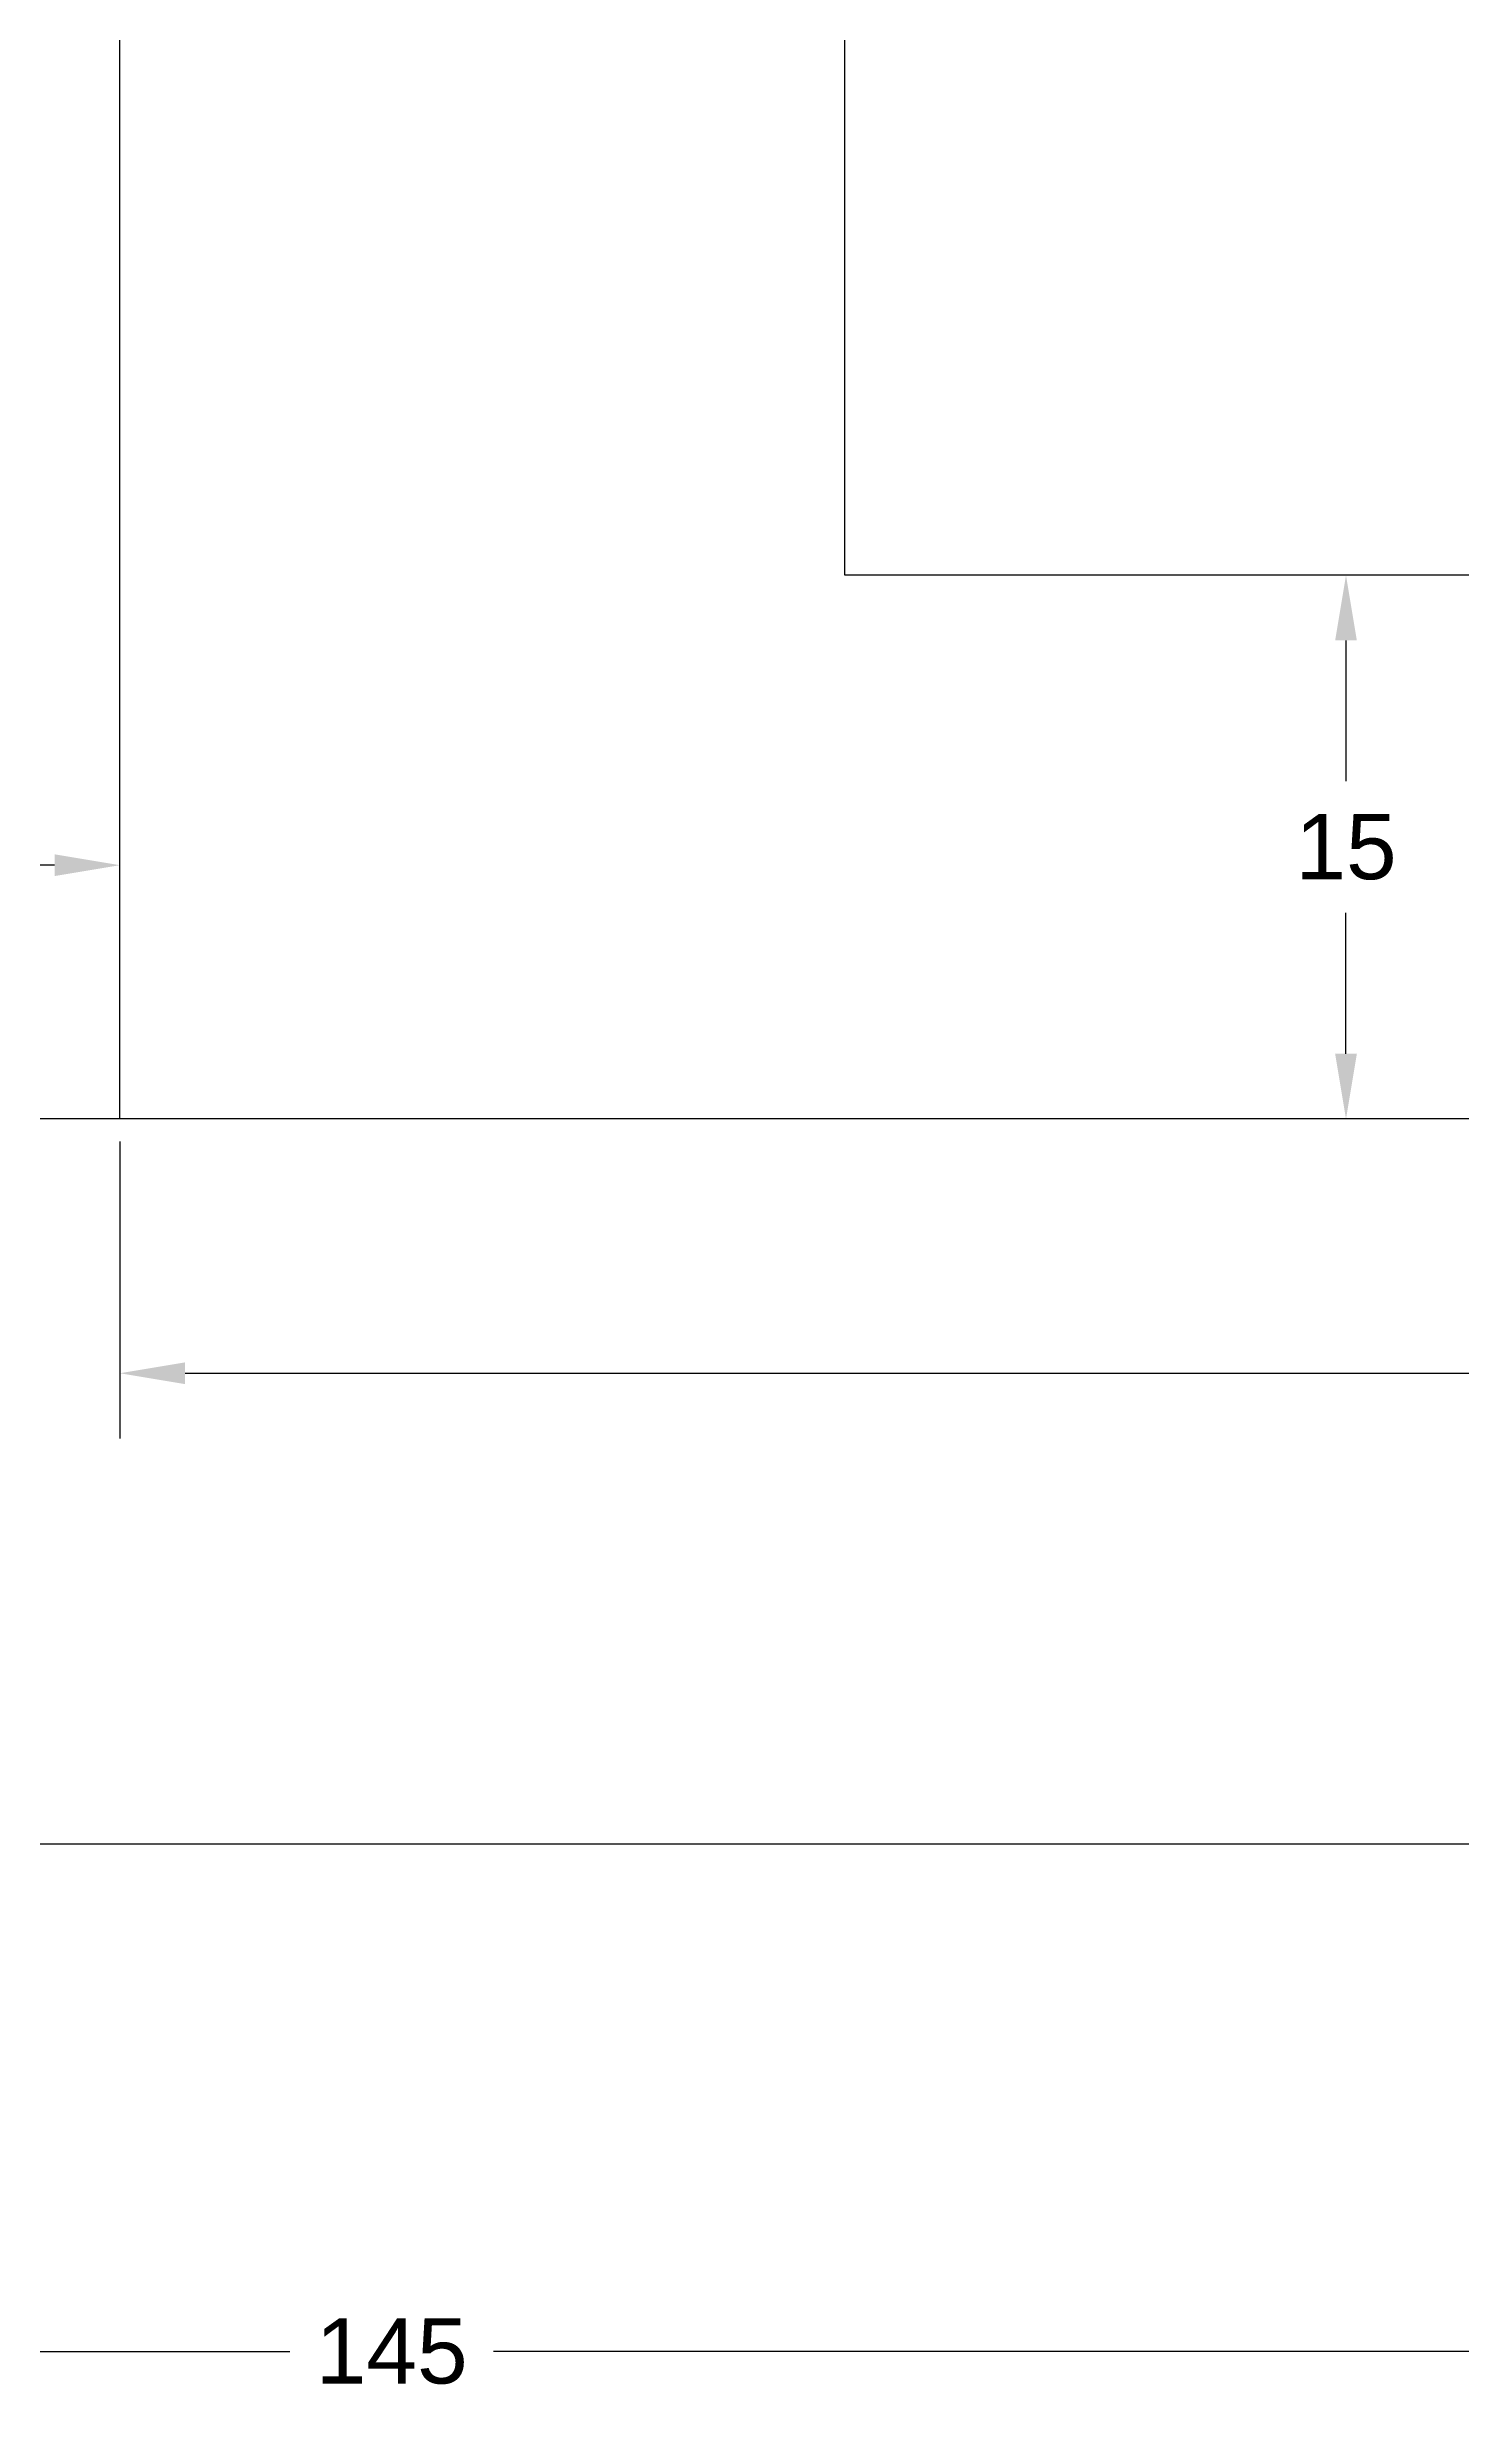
# Model space of a CAD drawing. Header units: inches. Extents: x -12 to 299, y -12 to 425.
# Drawn here: x 88 to 127.1, y 118.6 to 184 of the extents above; entities that cross this region are included whole.
import ezdxf

# ---------------------------------------------------------------- set-up
doc = ezdxf.new("R2010")
doc.units = ezdxf.units.IN
doc.header["$MEASUREMENT"] = 0
doc.layers.add('dimensiuni', color=220, linetype='Continuous', lineweight=0)
doc.layers.add('vizibil', color=7, linetype='Continuous', lineweight=30)
doc.styles.get("Standard").update_dxf_attribs({"font": 'arial.ttf'})
doc.dimstyles.new('Annotative', dxfattribs={"dimscale": 0, "dimtxt": 0.18, "dimasz": 0.18, "dimexe": 0.18, "dimexo": 0.0625, "dimgap": 0.09, "dimtad": 0, "dimtih": 1, "dimtoh": 1, "dimdec": 0, "dimzin": 0, "dimdsep": 46, "dimtxsty": 'Standard', "dimcen": 0.09, "dimadec": 0, "dimazin": 0, "dimtfac": 1, "dimtdec": 0, "dimtofl": 0, "dimtmove": 0, "dimatfit": 3, "dimfxl": 1, "dimtolj": 1, "dimtzin": 0, "dimarcsym": 0})

# ---------------------------------------------------------------- blocks, each defined once
blk = doc.blocks.new('*D7')
at = {"layer": 'Defpoints', "color": 0, "transparency": 16777216}
for p in [(25.04, 134.438), (170.04, 134.438), (170.04, 120.438)]:
    blk.add_point(p, dxfattribs=at)
at = {"layer": 'dimensiuni', "color": 0, "lineweight": -2, "transparency": 16777216}
for p, q in [((25.04, 133.813), (25.04, 118.638)), ((170.04, 133.813), (170.04, 118.638)), ((26.84, 120.438), (94.73, 120.438)), ((168.24, 120.438), (100.351, 120.438))]:
    blk.add_line(p, q, dxfattribs=at)
at = {"layer": 'dimensiuni', "color": 0, "transparency": 16777216}
for points in [[(26.84, 120.738), (26.84, 120.138), (25.04, 120.438)], [(168.24, 120.738), (168.24, 120.138), (170.04, 120.438)]]:
    blk.add_solid(points, dxfattribs=at)
at = {"layer": 'dimensiuni', "color": 0, "transparency": 16777216, "insert": (97.54, 120.438), "char_height": 1.8, "attachment_point": 5}
blk.add_mtext('\\A1;145', dxfattribs=at)
blk = doc.blocks.new('*D15')
at = {"layer": 'Defpoints', "color": 0, "transparency": 16777216}
for p in [(124.359, 169.438), (123.87, 154.438), (124.359, 154.438)]:
    blk.add_point(p, dxfattribs=at)
at = {"layer": 'dimensiuni', "color": 0, "lineweight": -2, "transparency": 16777216}
for p, q in [((123.734, 169.438), (122.07, 169.438)), ((123.87, 167.638), (123.87, 163.757)), ((123.87, 156.238), (123.87, 160.119)), ((123.734, 154.438), (122.07, 154.438))]:
    blk.add_line(p, q, dxfattribs=at)
at = {"layer": 'dimensiuni', "color": 0, "transparency": 16777216}
for points in [[(123.57, 167.638), (124.17, 167.638), (123.87, 169.438)], [(123.57, 156.238), (124.17, 156.238), (123.87, 154.438)]]:
    blk.add_solid(points, dxfattribs=at)
at = {"layer": 'dimensiuni', "color": 0, "transparency": 16777216, "insert": (123.87, 161.938), "char_height": 1.8, "attachment_point": 5}
blk.add_mtext('\\A1;15', dxfattribs=at)
blk = doc.blocks.new('*D19')
at = {"layer": 'Defpoints', "color": 0, "transparency": 16777216}
for p in [(25.04, 161.438), (25.04, 154.438), (90.04, 154.438)]:
    blk.add_point(p, dxfattribs=at)
at = {"layer": 'dimensiuni', "color": 0, "lineweight": -2, "transparency": 16777216}
for p, q in [((25.04, 155.063), (25.04, 163.238)), ((90.04, 155.063), (90.04, 163.238)), ((26.84, 161.438), (55.34, 161.438)), ((88.24, 161.438), (59.741, 161.438))]:
    blk.add_line(p, q, dxfattribs=at)
at = {"layer": 'dimensiuni', "color": 0, "transparency": 16777216}
for points in [[(26.84, 161.738), (26.84, 161.138), (25.04, 161.438)], [(88.24, 161.738), (88.24, 161.138), (90.04, 161.438)]]:
    blk.add_solid(points, dxfattribs=at)
at = {"layer": 'dimensiuni', "color": 0, "transparency": 16777216, "insert": (57.54, 161.438), "char_height": 1.8, "attachment_point": 5}
blk.add_mtext('\\A1;65', dxfattribs=at)
blk = doc.blocks.new('*D20')
at = {"layer": 'Defpoints', "color": 0, "transparency": 16777216}
for p in [(90.04, 154.438), (170.04, 154.438), (170.04, 147.422)]:
    blk.add_point(p, dxfattribs=at)
at = {"layer": 'dimensiuni', "color": 0, "lineweight": -2, "transparency": 16777216}
for p, q in [((90.04, 153.813), (90.04, 145.622)), ((170.04, 153.813), (170.04, 145.622)), ((91.84, 147.422), (127.853, 147.422)), ((168.24, 147.422), (132.228, 147.422))]:
    blk.add_line(p, q, dxfattribs=at)
at = {"layer": 'dimensiuni', "color": 0, "transparency": 16777216}
for points in [[(91.84, 147.722), (91.84, 147.122), (90.04, 147.422)], [(168.24, 147.722), (168.24, 147.122), (170.04, 147.422)]]:
    blk.add_solid(points, dxfattribs=at)
at = {"layer": 'dimensiuni', "color": 0, "transparency": 16777216, "insert": (130.04, 147.422), "char_height": 1.8, "attachment_point": 5}
blk.add_mtext('\\A1;80', dxfattribs=at)

msp = doc.modelspace()

# ---------------------------------------------------------------- linework, layer by layer
at = {"layer": 'vizibil'}
for p, q in [((110.04, 169.438), (110.04, 199.438)), ((170.04, 169.438), (110.04, 169.438)), ((170.04, 154.438), (25.04, 154.438)), ((25.04, 134.438), (170.04, 134.438))]:
    msp.add_line(p, q, dxfattribs=at)
msp.add_lwpolyline([(90.04, 154.438), (90.04, 214.438)], dxfattribs=at)

# ---------------------------------------------------------------- dimensions: what is measured, and where the dimension line sits
at = {"layer": 'dimensiuni'}
dim = msp.add_linear_dim(base=(123.87, 154.438), p1=(124.359, 169.438), p2=(124.359, 154.438), angle=90, dimstyle='Annotative', dxfattribs=at)
dim.commit()
dim.dimension.update_dxf_attribs({"geometry": '*D15', "text_midpoint": (123.87, 161.938)})
dim = msp.add_linear_dim(base=(25.04, 161.438), p1=(90.04, 154.438), p2=(25.04, 154.438), dimstyle='Annotative', dxfattribs=at)
dim.commit()
dim.dimension.update_dxf_attribs({"geometry": '*D19', "text_midpoint": (57.54, 161.438), "dimtype": 160})
for base, p1, p2, picture, middle in [((170.04, 147.422), (90.04, 154.438), (170.04, 154.438), '*D20', (130.04, 147.422)), ((170.04, 120.438), (25.04, 134.438), (170.04, 134.438), '*D7', (97.54, 120.438))]:
    dim = msp.add_linear_dim(base=base, p1=p1, p2=p2, dimstyle='Annotative', dxfattribs=at)
    dim.commit()
    dim.dimension.update_dxf_attribs({"geometry": picture, "text_midpoint": middle})

doc.saveas('drawing.dxf')
